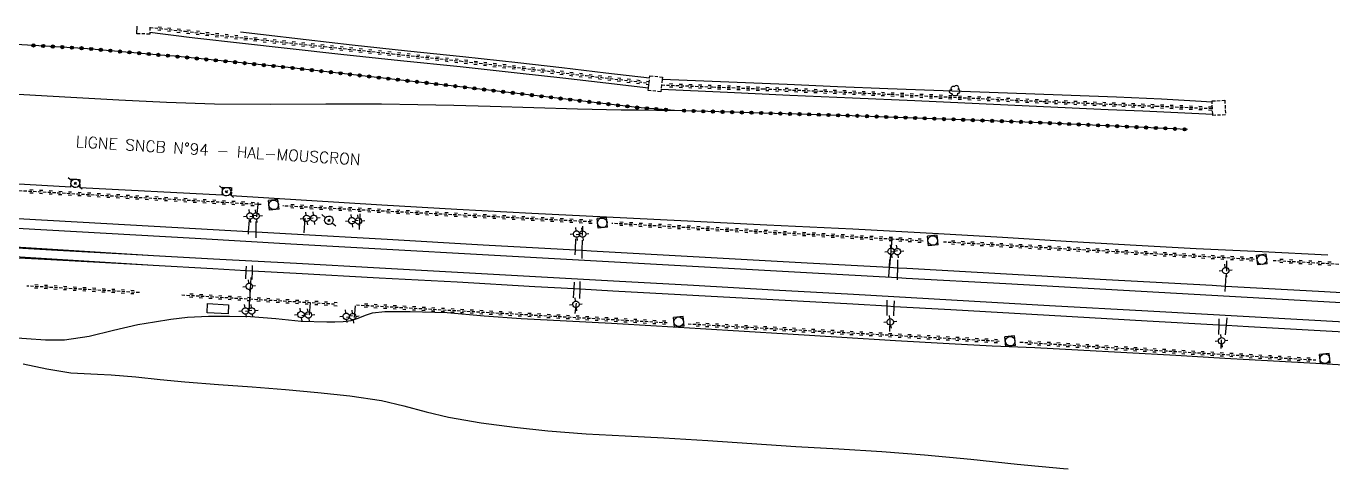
# Model space of a CAD drawing. Header units: millimetres. Extents: x 85000 to 86000, y 139000 to 140001.
# Drawn here: x 85597.1 to 85800.5, y 139000 to 139069 of the extents above; entities that cross this region are included whole.
import ezdxf

# ---------------------------------------------------------------- set-up
doc = ezdxf.new("R2010")
doc.units = ezdxf.units.MM
doc.linetypes.add('DASHED', pattern=[0.75, 0.5, -0.25])
doc.layers.get('0').update_dxf_attribs({"linetype": 'CONTINUOUS'})
for name, color, linetype in [('W0112', 1, 'DASHED'), ('W0211', 2, 'CONTINUOUS'), ('W0214', 2, 'CONTINUOUS'), ('W0220', 5, 'DASHED'), ('W0300', 7, 'CONTINUOUS'), ('W0322', 7, 'CONTINUOUS'), ('W0323', 7, 'CONTINUOUS'), ('W0420', 7, 'CONTINUOUS'), ('W0439', 7, 'CONTINUOUS'), ('W0473', 7, 'CONTINUOUS'), ('W0610', 7, 'CONTINUOUS'), ('W0611', 7, 'CONTINUOUS'), ('W0700', 7, 'CONTINUOUS'), ('W0989', 7, 'CONTINUOUS')]:
    doc.layers.add(name, color=color, linetype=linetype)
doc.styles.get("Standard").update_dxf_attribs({"font": 'romans.shx', "width": 0.85})

# ---------------------------------------------------------------- blocks, each defined once
blk = doc.blocks.new('croix')
for p, q in [((-3, 0), (3, 0)), ((0, -3), (0, 3))]:
    blk.add_line(p, q)
blk = doc.blocks.new('T818')
at = {"color": 16, "linetype": 'Continuous', "xscale": 0.0001666666666666667, "yscale": 0.0001666666666666667}
blk.add_blockref('croix', (0, 0), dxfattribs=at)
blk = doc.blocks.new('T420')
for p, q in [((0.75, 0.75), (-0.75, 0.75)), ((-0.75, 0.75), (-0.75, -0.75)), ((0.75, 0.75), (0.75, -0.75)), ((0.75, -0.75), (-0.75, -0.75))]:
    blk.add_line(p, q)
blk.add_ellipse((0, 0), major_axis=(-0.53, 0.53), ratio=1, start_param=3.926991, end_param=10.210176)
blk = doc.blocks.new('T610')
for p, q in [((-0.500001, 0), (-1.000002, 0)), ((0, 0.500001), (0, 1.000002)), ((0.500001, 0), (1.000002, 0)), ((0, -0.500001), (0, -1.000002))]:
    blk.add_line(p, q)
blk.add_ellipse((0, 0), major_axis=(-0.353554, 0.353554), ratio=1, start_param=3.926990817, end_param=10.2101761242)
blk = doc.blocks.new('T473')
for p, q in [((-0.166667, 0.166667), (0.166667, -0.166667)), ((-0.166667, -0.166667), (0.166667, 0.166667)), ((0.500001, 0.500001), (1.000002, 1.000002)), ((-1.000002, -1.000002), (-0.500001, -0.500001))]:
    blk.add_line(p, q)
blk.add_ellipse((0, 0), major_axis=(0.471405, 0.471405), ratio=1, start_param=5.4977871438, end_param=11.780972451)
blk = doc.blocks.new('T300')
for p, q in [((-0.8, 0.51), (-0.86, 0.34)), ((-0.86, 0.34), (-0.86, 0.17)), ((-0.86, 0.17), (-0.74, 0.06)), ((-0.69, 0.63), (-0.8, 0.51)), ((-0.8, -0.06), (-0.74, 0.06)), ((-0.74, 0.06), (-0.69, 0.11)), ((-0.57, 0.69), (-0.69, 0.63)), ((-0.46, 0.69), (-0.57, 0.69)), ((-0.29, 0.63), (-0.46, 0.69)), ((-0.29, 0.63), (-0.17, 0.74)), ((-0.23, 0.57), (-0.29, 0.63)), ((-0.17, 0.74), (-0.06, 0.8)), ((-0.06, 0.8), (0.06, 0.8)), ((0.06, 0.8), (0.23, 0.74)), ((0.23, 0.74), (0.34, 0.63)), ((0.34, 0.63), (0.4, 0.51)), ((0.46, 0.46), (0.34, 0.46)), ((0.4, 0.51), (0.4, 0.46)), ((0.57, 0.4), (0.46, 0.46)), ((0.57, 0.4), (0.69, 0.29)), ((0.69, 0.29), (0.74, 0.17)), ((0.74, 0.06), (0.69, -0.17)), ((0.74, 0.17), (0.74, 0.06)), ((-0.8, -0.17), (-0.8, -0.06)), ((-0.8, -0.23), (-0.8, -0.17)), ((-0.74, -0.34), (-0.8, -0.23)), ((-0.69, -0.4), (-0.74, -0.34)), ((-0.51, -0.46), (-0.69, -0.4)), ((-0.4, -0.46), (-0.51, -0.46)), ((-0.4, -0.46), (-0.34, -0.46)), ((-0.34, -0.46), (-0.34, -0.4)), ((-0.34, -0.51), (-0.34, -0.46)), ((-0.29, -0.63), (-0.34, -0.51)), ((-0.17, -0.74), (-0.29, -0.63)), ((-0.06, -0.8), (-0.17, -0.74)), ((0.06, -0.8), (-0.06, -0.8)), ((0.17, -0.74), (0.06, -0.8)), ((0.23, -0.69), (0.17, -0.74)), ((0.29, -0.46), (0.23, -0.46)), ((0.29, -0.63), (0.23, -0.69)), ((0.46, -0.4), (0.29, -0.46)), ((0.34, -0.51), (0.29, -0.63)), ((0.34, -0.51), (0.34, -0.46)), ((0.57, -0.34), (0.46, -0.4)), ((0.63, -0.29), (0.57, -0.34)), ((0.69, -0.17), (0.63, -0.29))]:
    blk.add_line(p, q)
blk = doc.blocks.new('t220o')
at = {"color": 0, "linetype": 'Continuous'}
for p, q in [((-0.25, 0.25), (0.25, 0.25)), ((-0.25, -0.25), (0.25, -0.25))]:
    blk.add_line(p, q, dxfattribs=at)
blk = doc.blocks.new('t323o')
at = {"color": 0, "linetype": 'Continuous'}
for radius in [0.25, 0.15]:
    blk.add_circle((0, 0), radius, dxfattribs=at)
blk = doc.blocks.new('t322o')
at = {"color": 0, "linetype": 'Continuous'}
for radius in [0.25, 0.15]:
    blk.add_circle((0, 0), radius, dxfattribs=at)

msp = doc.modelspace()

# ---------------------------------------------------------------- linework, layer by layer
at = {"layer": 'W0112'}
for points in [[(85616.32, 139067.73), (85614.57, 139067.79), (85614.32, 139067.79), (85614.33, 139068.16), (85614.35, 139068.6), (85614.36, 139068.92), (85614.36, 139068.95)], [(85616.36, 139068.84), (85616.36, 139068.79), (85616.33, 139068.02), (85616.32, 139067.73)], [(85604.03, 139043.89), (85604.15, 139045.17), (85605.46, 139045.1), (85605.43, 139043.77)], [(85627.6, 139042.67), (85627.71, 139043.87), (85629.06, 139043.84), (85629.02, 139042.52)]]:
    msp.add_lwpolyline(points, dxfattribs=at)
for points in [[(85695.89, 139058.76), (85693.95, 139058.97), (85693.99, 139059.35), (85694.08, 139060.11), (85694.16, 139060.86), (85694.2, 139061.25), (85696.14, 139061.03), (85696.1, 139060.65), (85696.01, 139059.82), (85695.93, 139059.15)], [(85781.84, 139055.07), (85781.83, 139055.28), (85781.79, 139056.15), (85781.75, 139057.14), (85781.74, 139057.33), (85783.72, 139057.42), (85783.81, 139055.15)]]:
    msp.add_lwpolyline(points, close=True, dxfattribs=at)
at = {"layer": 'W0211'}
for points in [[(85616.33, 139068.02), (85618.37, 139067.78), (85620.41, 139067.53), (85622.45, 139067.28), (85623.83, 139067.12), (85630.32, 139066.37), (85638.19, 139065.49), (85646.07, 139064.63), (85655.37, 139063.64), (85664.68, 139062.67), (85673.98, 139061.67), (85680.65, 139060.91), (85687.32, 139060.13), (85693.99, 139059.35)], [(85694.16, 139060.86), (85687.32, 139061.66), (85680.49, 139062.46), (85673.66, 139063.25), (85665.05, 139064.18), (85656.45, 139065.1), (85647.84, 139066.03), (85640.7, 139066.86), (85633.56, 139067.7), (85630.43, 139068.05)], [(85781.75, 139057.14), (85779.13, 139057.29), (85776.51, 139057.44), (85773.88, 139057.58), (85766.83, 139057.9), (85759.78, 139058.18), (85752.73, 139058.45), (85745.56, 139058.71), (85738.39, 139058.96), (85731.22, 139059.22), (85723.4, 139059.54), (85715.59, 139059.88), (85707.77, 139060.21), (85703.88, 139060.36), (85699.99, 139060.5), (85696.1, 139060.65)], [(85698.01, 139055.84), (85695.26, 139055.86), (85692.5, 139055.88), (85689.74, 139055.91), (85682.94, 139056.06), (85676.13, 139056.26), (85669.32, 139056.46), (85663.69, 139056.6), (85658.06, 139056.72), (85652.42, 139056.82), (85643.74, 139056.82), (85635.06, 139056.75), (85626.39, 139056.82), (85618.94, 139057.09), (85611.5, 139057.47), (85604.05, 139057.88), (85593.98, 139058.45)], [(85695.93, 139059.15), (85699.39, 139058.99), (85702.84, 139058.83), (85706.29, 139058.68), (85716.01, 139058.24), (85725.72, 139057.82), (85735.44, 139057.39), (85745.47, 139056.93), (85755.5, 139056.47), (85765.54, 139056.01), (85770.97, 139055.77), (85776.4, 139055.53), (85781.83, 139055.28)], [(85596.59, 139016.36), (85600.3, 139015.57), (85604.03, 139014.99), (85606.11, 139014.84), (85608.2, 139014.75), (85610.29, 139014.64), (85614.13, 139014.32), (85617.96, 139013.93), (85621.79, 139013.56), (85627.02, 139013.16), (85632.25, 139012.79), (85637.48, 139012.36), (85642.48, 139011.9), (85647.47, 139011.39), (85652.42, 139010.63), (85655.89, 139009.83), (85659.35, 139008.9), (85662.82, 139008.08), (85667.95, 139007.18), (85673.12, 139006.49), (85678.3, 139005.93), (85684.3, 139005.46), (85690.33, 139005.16), (85696.35, 139004.85), (85703.21, 139004.41), (85710.07, 139003.95), (85716.92, 139003.5), (85723.6, 139003.1), (85730.29, 139002.69), (85736.96, 139002.21), (85744.18, 139001.53), (85751.4, 139000.76), (85758.61, 139000.05), (85759.35, 139000)]]:
    msp.add_lwpolyline(points, dxfattribs=at)
at = {"layer": 'W0214'}
for points in [[(85604.03, 139043.89), (85581.41, 139045.2)], [(85627.6, 139042.67), (85605.43, 139043.77)], [(85799.78, 139033.28), (85789.51, 139033.79), (85779.24, 139034.3), (85768.98, 139034.84), (85759.03, 139035.42), (85749.09, 139036.04), (85739.15, 139036.63), (85725.78, 139037.33), (85712.41, 139037.98), (85699.04, 139038.64), (85687.42, 139039.23), (85675.79, 139039.81), (85664.16, 139040.43), (85652.45, 139041.1), (85640.74, 139041.81), (85629.02, 139042.52)], [(85594.16, 139020.51), (85597.14, 139020.3), (85600.11, 139020.1), (85603.07, 139020.11), (85606.89, 139020.68), (85610.68, 139021.62), (85614.49, 139022.47), (85617.04, 139022.92), (85619.61, 139023.33), (85622.18, 139023.64), (85625.45, 139023.81), (85628.73, 139023.81), (85632.01, 139023.73), (85635.97, 139023.44), (85639.92, 139023.03), (85643.88, 139022.89), (85645.15, 139022.92), (85646.43, 139022.97), (85647.68, 139023.13), (85648.8, 139023.48), (85649.9, 139023.93), (85651.02, 139024.29), (85652.94, 139024.53), (85654.9, 139024.54), (85656.86, 139024.51), (85662.63, 139024.34), (85668.4, 139023.87), (85674.17, 139023.42), (85681.2, 139023.04), (85688.22, 139022.68), (85695.24, 139022.3), (85702.06, 139021.88), (85708.87, 139021.45), (85715.69, 139021.02), (85724.06, 139020.5), (85732.44, 139019.99), (85740.81, 139019.51), (85747.48, 139019.19), (85754.15, 139018.89), (85760.82, 139018.56), (85768.46, 139018.15), (85776.1, 139017.71), (85783.74, 139017.27), (85791.29, 139016.84), (85798.84, 139016.4), (85806.39, 139015.96)]]:
    msp.add_lwpolyline(points, dxfattribs=at)
at = {"layer": 'W0220'}
for points in [[(85616.36, 139068.79), (85621.87, 139068.17), (85624.35, 139067.88), (85627.37, 139067.54), (85632.88, 139066.93), (85643.46, 139065.8), (85654.05, 139064.69), (85664.63, 139063.55), (85674.45, 139062.43), (85684.26, 139061.27), (85694.08, 139060.11)], [(85696.01, 139059.82), (85703.97, 139059.51), (85711.93, 139059.21), (85719.88, 139058.89), (85731.72, 139058.36), (85743.55, 139057.8), (85755.39, 139057.26), (85764.19, 139056.89), (85772.99, 139056.52), (85781.79, 139056.15)], [(85633.68, 139041.17), (85633.13, 139041.2), (85585.93, 139043.89)], [(85685.06, 139038.48), (85637.04, 139040.97)], [(85736.73, 139035.5), (85731.87, 139035.78), (85688.27, 139038.25)], [(85788.29, 139032.62), (85739.92, 139035.33)], [(85830.67, 139030.22), (85791.02, 139032.45)], [(85614.71, 139027.46), (85597.16, 139028.49)], [(85621.3, 139027.11), (85631.88, 139026.48), (85645.32, 139025.69)], [(85648.49, 139025.55), (85697.07, 139022.78)], [(85700.15, 139022.6), (85748.74, 139019.9)], [(85751.81, 139019.76), (85775.74, 139018.31), (85797.87, 139016.98)]]:
    msp.add_lwpolyline(points, dxfattribs=at)
at = {"layer": 'W0322'}
msp.add_lwpolyline([(85777.92, 139052.89), (85754, 139053.98), (85725.7, 139055.03), (85698.01, 139055.84)], dxfattribs=at)
at = {"layer": 'W0323'}
msp.add_lwpolyline([(85698.01, 139055.84), (85692.21, 139056.3), (85663.74, 139059.65), (85637.85, 139062.54), (85620.18, 139064.28), (85617.94, 139064.48), (85617.43, 139064.52), (85606.03, 139065.52), (85585.93, 139066.69), (85565.73, 139067.83), (85545.81, 139068.98)], dxfattribs=at)
at = {"layer": 'W0439'}
msp.add_lwpolyline([(85628.53, 139024.15), (85625.25, 139024.33), (85625.32, 139025.76), (85628.61, 139025.58), (85628.53, 139024.15)], close=True, dxfattribs=at)
at = {"layer": 'W0611'}
for points in [[(85633.16, 139041.5), (85633.13, 139041.2), (85632.95, 139039.27)], [(85649.03, 139039.73), (85648.92, 139037.27)], [(85631.68, 139036.56), (85631.72, 139036.98), (85631.85, 139038.73)], [(85632.87, 139036.01), (85632.88, 139036.92), (85632.89, 139038.56)], [(85640.36, 139036.78), (85640.5, 139039.05)], [(85683.68, 139036.38), (85683.77, 139037.83)], [(85682.57, 139033.33), (85682.61, 139034.12), (85682.69, 139035.84)], [(85683.63, 139032.77), (85683.67, 139034.06), (85683.72, 139035.63)], [(85731.89, 139036.09), (85731.87, 139035.78), (85731.51, 139031.53)], [(85631.32, 139031.57), (85631.29, 139030.93), (85631.23, 139029.61)], [(85632.29, 139031.67), (85632.27, 139030.88), (85632.22, 139029.49)], [(85731.5, 139032.63), (85731.44, 139031.41), (85731.37, 139029.93)], [(85732.75, 139029.44), (85732.76, 139029.8), (85732.78, 139031.33), (85732.8, 139032.56)], [(85783.99, 139032.39), (85783.96, 139030.78)], [(85632.05, 139029.8), (85631.91, 139027.01), (85631.88, 139026.48), (85631.77, 139024.69)], [(85682.31, 139026.67), (85682.41, 139028.1), (85682.48, 139029.11)], [(85683.29, 139026.54), (85683.32, 139028.05), (85683.35, 139029.2)], [(85783.78, 139027.65), (85783.83, 139028.49), (85783.92, 139030.14)], [(85641.3, 139025.87), (85641.17, 139024.01)], [(85648.31, 139025.42), (85648.14, 139023.57)], [(85682.56, 139024.22), (85682.77, 139025.82)], [(85731.15, 139023.88), (85731.14, 139025.38), (85731.14, 139026.29)], [(85732.18, 139023.87), (85732.24, 139025.32), (85732.27, 139026.17)], [(85731.57, 139021.41), (85731.63, 139023.19)], [(85782.78, 139023.38), (85782.77, 139022.46), (85782.74, 139020.92)], [(85783.8, 139020.91), (85783.96, 139022.4), (85784.09, 139023.52)], [(85783.17, 139020.1), (85783.12, 139018.76)]]:
    msp.add_lwpolyline(points, dxfattribs=at)
at = {"layer": 'W0700'}
for points in [[(85550.55, 139039.98), (85557.31, 139039.61), (85560.98, 139039.41), (85571.4, 139038.83), (85581.83, 139038.25), (85592.12, 139037.68), (85595.68, 139037.48), (85609.53, 139036.7), (85623.38, 139035.92), (85638.3, 139035.08), (85653.22, 139034.24), (85668.15, 139033.4), (85684.95, 139032.46), (85701.76, 139031.52), (85718.57, 139030.59), (85732.76, 139029.8), (85734.11, 139029.73), (85749.64, 139028.86), (85765.18, 139028), (85781.69, 139027.08), (85798.19, 139026.15), (85814.7, 139025.22)], [(85549.54, 139037.77), (85557.09, 139037.22), (85557.18, 139037.21), (85564.64, 139036.66), (85572.19, 139036.12), (85587.09, 139035.13), (85591.99, 139034.82), (85601.99, 139034.19), (85616.9, 139033.26)], [(85595.76, 139039.01), (85609.62, 139038.23), (85623.47, 139037.45), (85631.72, 139036.98), (85632.88, 139036.92), (85638.39, 139036.61), (85653.31, 139035.77), (85668.23, 139034.93), (85682.61, 139034.12), (85683.67, 139034.06), (85685.04, 139033.99), (85701.85, 139033.05), (85718.66, 139032.11), (85731.44, 139031.41), (85732.78, 139031.33), (85734.19, 139031.25), (85749.73, 139030.39), (85765.26, 139029.53), (85781.77, 139028.61), (85783.83, 139028.49), (85798.28, 139027.68), (85814.78, 139026.75)], [(85549.43, 139036.25), (85556.98, 139035.69), (85557.11, 139035.68), (85564.53, 139035.14), (85572.08, 139034.59), (85586.99, 139033.6), (85591.92, 139033.29), (85601.9, 139032.67), (85616.83, 139031.73)], [(85549.94, 139036.99), (85557.15, 139036.59), (85558.77, 139036.5), (85567.61, 139036), (85576.44, 139035.5), (85588.73, 139034.82), (85591.98, 139034.64), (85601.01, 139034.14), (85613.3, 139033.46), (85616.9, 139033.26), (85626.24, 139032.74), (85639.18, 139032.03), (85652.12, 139031.32), (85664.25, 139030.64), (85676.39, 139029.96), (85688.52, 139029.29), (85700.97, 139028.6), (85713.43, 139027.91), (85725.89, 139027.21), (85741.16, 139026.35), (85756.43, 139025.48), (85771.71, 139024.62), (85787.51, 139023.73), (85803.31, 139022.85)], [(85591.91, 139033.11), (85600.93, 139032.61), (85613.22, 139031.93), (85616.83, 139031.73), (85626.16, 139031.22), (85631.29, 139030.93), (85632.27, 139030.88), (85639.1, 139030.51), (85652.04, 139029.79), (85664.17, 139029.12), (85676.3, 139028.44), (85682.41, 139028.1), (85683.32, 139028.05), (85688.43, 139027.76), (85700.89, 139027.07), (85713.35, 139026.38), (85725.8, 139025.69), (85731.14, 139025.38), (85732.24, 139025.32), (85741.07, 139024.82), (85756.35, 139023.95), (85771.62, 139023.09), (85782.77, 139022.46), (85783.96, 139022.4), (85787.42, 139022.2), (85803.22, 139021.32)]]:
    msp.add_lwpolyline(points, dxfattribs=at)

# ---------------------------------------------------------------- block references
at = {"layer": 'W0220'}
for p, rotation in [((85617.85, 139068.62), 353.5582342637745), ((85619.34, 139068.45), 353.5582342637745), ((85620.83, 139068.28), 353.5582342637745), ((85622.32, 139068.11), 353.5613316241439), ((85623.81, 139067.95), 353.5613316241439), ((85625.3, 139067.78), 353.5556796624106), ((85626.79, 139067.61), 353.5556796624106), ((85628.28, 139067.44), 353.6415481066645), ((85629.77, 139067.28), 353.6415481066645), ((85631.26, 139067.11), 353.6415481066645), ((85632.75, 139066.94), 353.6415481066645), ((85634.24, 139066.78), 353.8929100230729), ((85635.74, 139066.62), 353.8929100230729), ((85637.23, 139066.46), 353.8929100230729), ((85638.72, 139066.3), 353.8929100230729), ((85640.21, 139066.15), 353.8929100230729), ((85641.7, 139065.99), 353.8929100230729), ((85643.19, 139065.83), 353.8929100230729), ((85644.68, 139065.67), 354.0445454356039), ((85646.18, 139065.51), 354.0445454356039), ((85647.67, 139065.36), 354.0445454356039), ((85649.16, 139065.2), 354.0445454356039), ((85650.65, 139065.05), 354.0445454356039), ((85652.14, 139064.89), 354.0445454356039), ((85653.64, 139064.74), 354.0445454356039), ((85655.13, 139064.58), 353.8387956601545), ((85656.62, 139064.42), 353.8387956601545), ((85658.11, 139064.25), 353.8387956601545), ((85659.6, 139064.09), 353.8387956601545), ((85661.09, 139063.93), 353.8387956601545), ((85662.58, 139063.77), 353.8387956601545), ((85664.08, 139063.61), 353.8387956601545), ((85665.57, 139063.44), 353.4696659662428), ((85667.06, 139063.27), 353.4696659662428), ((85668.55, 139063.1), 353.4696659662428), ((85670.04, 139062.93), 353.4696659662428), ((85671.53, 139062.76), 353.4696659662428), ((85673.02, 139062.59), 353.4696659662428), ((85674.51, 139062.42), 353.277632936693), ((85676, 139062.24), 353.277632936693), ((85677.49, 139062.07), 353.277632936693), ((85678.98, 139061.89), 353.277632936693), ((85680.47, 139061.72), 353.277632936693), ((85681.96, 139061.54), 353.277632936693), ((85683.45, 139061.37), 353.277632936693), ((85684.94, 139061.19), 353.2833900010864), ((85686.43, 139061.02), 353.2833900010864), ((85687.92, 139060.84), 353.2833900010864), ((85689.4, 139060.66), 353.2833900010864), ((85690.89, 139060.49), 353.2833900010864), ((85692.38, 139060.31), 353.2833900010864), ((85693.87, 139060.14), 353.2833900010864), ((85697.51, 139059.76), 357.8126078708818), ((85699.01, 139059.7), 357.8126078708818), ((85700.5, 139059.65), 357.8126078708818), ((85702, 139059.59), 357.8126078708818), ((85703.5, 139059.53), 357.8126078708818), ((85705, 139059.47), 357.8123332708638), ((85706.5, 139059.42), 357.8123332708638), ((85708, 139059.36), 357.8123332708638), ((85709.5, 139059.3), 357.8123332708638), ((85711, 139059.24), 357.8123332708638), ((85712.5, 139059.19), 357.704501950531), ((85713.99, 139059.13), 357.704501950531), ((85715.49, 139059.07), 357.704501950531), ((85716.99, 139059.01), 357.704501950531), ((85718.49, 139058.95), 357.704501950531), ((85719.99, 139058.89), 357.4507941899207), ((85721.49, 139058.82), 357.4507941899207), ((85722.99, 139058.75), 357.4507941899207), ((85724.49, 139058.69), 357.4507941899207), ((85725.98, 139058.62), 357.4507941899207), ((85727.48, 139058.55), 357.4507941899207), ((85728.98, 139058.48), 357.4507941899207), ((85730.48, 139058.42), 357.4507941899207), ((85731.98, 139058.35), 357.2909401887187), ((85733.48, 139058.28), 357.2909401887187), ((85734.97, 139058.21), 357.2909401887187), ((85736.47, 139058.14), 357.2909401887187), ((85737.97, 139058.07), 357.2909401887187), ((85739.47, 139058), 357.2909401887187), ((85740.97, 139057.93), 357.2909401887187), ((85742.47, 139057.85), 357.2909401887187), ((85743.96, 139057.78), 357.3781147946513), ((85745.46, 139057.72), 357.3781147946513), ((85746.96, 139057.65), 357.3781147946513), ((85748.46, 139057.58), 357.3781147946513), ((85749.96, 139057.51), 357.3781147946513), ((85751.46, 139057.44), 357.3781147946513), ((85752.96, 139057.37), 357.3781147946513), ((85754.45, 139057.3), 357.3781147946513), ((85755.95, 139057.24), 357.5536733888603), ((85757.45, 139057.17), 357.5536733888603), ((85758.95, 139057.11), 357.5536733888603), ((85760.45, 139057.04), 357.5536733888603), ((85761.95, 139056.98), 357.5536733888603), ((85763.45, 139056.92), 357.5536733888603), ((85764.94, 139056.85), 357.6121604709661), ((85766.44, 139056.79), 357.6121604709661), ((85767.94, 139056.73), 357.6121604709661), ((85769.44, 139056.67), 357.6121604709661), ((85770.94, 139056.6), 357.6121604709661), ((85772.44, 139056.54), 357.6121604709661), ((85773.94, 139056.48), 357.6186593451804), ((85775.43, 139056.42), 357.6186593451804), ((85776.93, 139056.35), 357.6186593451804), ((85778.43, 139056.29), 357.6186593451804), ((85779.93, 139056.23), 357.6186593451804), ((85781.43, 139056.17), 357.6186593451804), ((85597.91, 139043.21), 176.730376139336), ((85599.4, 139043.12), 176.730376139336), ((85600.9, 139043.04), 176.730376139336), ((85602.4, 139042.95), 176.730376139336), ((85603.9, 139042.87), 176.730376139336), ((85605.39, 139042.78), 176.730376139336), ((85606.89, 139042.7), 176.730376139336), ((85608.39, 139042.61), 176.730376139336), ((85609.89, 139042.52), 176.730376139336), ((85611.38, 139042.44), 176.730376139336), ((85612.88, 139042.35), 176.730376139336), ((85614.38, 139042.27), 176.730376139336), ((85615.88, 139042.18), 176.730376139336), ((85617.37, 139042.1), 176.730376139336), ((85618.87, 139042.01), 176.730376139336), ((85620.37, 139041.93), 176.730376139336), ((85621.87, 139041.84), 176.730376139336), ((85623.36, 139041.75), 176.730376139336), ((85624.86, 139041.67), 176.730376139336), ((85626.36, 139041.58), 176.730376139336), ((85627.86, 139041.5), 176.730376139336), ((85629.35, 139041.41), 176.730376139336), ((85630.85, 139041.33), 176.730376139336), ((85632.35, 139041.24), 176.730376139336), ((85638.53, 139040.9), 177.0281697163761), ((85640.03, 139040.82), 177.0281697163761), ((85641.53, 139040.74), 177.0281697163761), ((85643.03, 139040.66), 177.0281697163761), ((85644.52, 139040.58), 177.0281697163761), ((85646.02, 139040.51), 177.0281697163761), ((85647.52, 139040.43), 177.0281697163761), ((85649.02, 139040.35), 177.0281697163761), ((85650.52, 139040.27), 177.0281697163761), ((85652.01, 139040.2), 177.0281697163761), ((85653.51, 139040.12), 177.0281697163761), ((85655.01, 139040.04), 177.0281697163761), ((85656.51, 139039.96), 177.0281697163761), ((85658.01, 139039.88), 177.0281697163761), ((85659.5, 139039.81), 177.0281697163761), ((85661, 139039.73), 177.0281697163761), ((85662.5, 139039.65), 177.0281697163761), ((85664, 139039.57), 177.0281697163761), ((85665.5, 139039.5), 177.0281697163761), ((85666.99, 139039.42), 177.0281697163761), ((85668.49, 139039.34), 177.0281697163761), ((85669.99, 139039.26), 177.0281697163761), ((85671.49, 139039.18), 177.0281697163761), ((85672.99, 139039.11), 177.0281697163761), ((85674.48, 139039.03), 177.0281697163761), ((85675.98, 139038.95), 177.0281697163761), ((85677.48, 139038.87), 177.0281697163761), ((85678.98, 139038.8), 177.0281697163761), ((85680.48, 139038.72), 177.0281697163761), ((85681.97, 139038.64), 177.0281697163761), ((85683.47, 139038.56), 177.0281697163761), ((85684.97, 139038.48), 177.0281697163761), ((85689.77, 139038.16), 176.7561968380724), ((85691.26, 139038.08), 176.7561968380724), ((85692.76, 139037.99), 176.7561968380724), ((85694.26, 139037.91), 176.7561968380724), ((85695.76, 139037.82), 176.7561968380724), ((85697.25, 139037.74), 176.7561968380724), ((85698.75, 139037.65), 176.7561968380724), ((85700.25, 139037.57), 176.7561968380724), ((85701.75, 139037.49), 176.7561968380724), ((85703.24, 139037.4), 176.7561968380724), ((85704.74, 139037.32), 176.7561968380724), ((85706.24, 139037.23), 176.7561968380724), ((85707.74, 139037.15), 176.7561968380724), ((85709.23, 139037.06), 176.7561968380724), ((85710.73, 139036.98), 176.7561968380724), ((85712.23, 139036.89), 176.7561968380724), ((85713.73, 139036.81), 176.7561968380724), ((85715.22, 139036.72), 176.7561968380724), ((85716.72, 139036.64), 176.7561968380724), ((85718.22, 139036.55), 176.7561968380724), ((85719.72, 139036.47), 176.7561968380724), ((85721.22, 139036.38), 176.7561968380724), ((85722.71, 139036.3), 176.7561968380724), ((85724.21, 139036.21), 176.7561968380724), ((85725.71, 139036.13), 176.7561968380724), ((85727.21, 139036.04), 176.7561968380724), ((85728.7, 139035.96), 176.7561968380724), ((85730.2, 139035.87), 176.7561968380724), ((85731.7, 139035.79), 176.7561968380724), ((85733.2, 139035.7), 176.7607432521426), ((85734.69, 139035.62), 176.7607432521426), ((85736.19, 139035.53), 176.7607432521426), ((85741.41, 139035.24), 176.7956342660052), ((85742.91, 139035.16), 176.7956342660052), ((85744.41, 139035.07), 176.7956342660052), ((85745.91, 139034.99), 176.7956342660052), ((85747.4, 139034.91), 176.7956342660052), ((85748.9, 139034.82), 176.7956342660052), ((85750.4, 139034.74), 176.7956342660052), ((85751.9, 139034.66), 176.7956342660052), ((85753.39, 139034.57), 176.7956342660052), ((85754.89, 139034.49), 176.7956342660052), ((85756.39, 139034.4), 176.7956342660052), ((85757.89, 139034.32), 176.7956342660052), ((85759.39, 139034.24), 176.7956342660052), ((85760.88, 139034.15), 176.7956342660052), ((85762.38, 139034.07), 176.7956342660052), ((85763.88, 139033.98), 176.7956342660052), ((85765.38, 139033.9), 176.7956342660052), ((85766.87, 139033.82), 176.7956342660052), ((85768.37, 139033.73), 176.7956342660052), ((85769.87, 139033.65), 176.7956342660052), ((85771.37, 139033.57), 176.7956342660052), ((85772.86, 139033.48), 176.7956342660052), ((85774.36, 139033.4), 176.7956342660052), ((85775.86, 139033.31), 176.7956342660052), ((85777.36, 139033.23), 176.7956342660052), ((85778.86, 139033.15), 176.7956342660052), ((85780.35, 139033.06), 176.7956342660052), ((85781.85, 139032.98), 176.7956342660052), ((85783.35, 139032.89), 176.7956342660052), ((85784.85, 139032.81), 176.7956342660052), ((85786.34, 139032.73), 176.7956342660052), ((85787.84, 139032.64), 176.7956342660052), ((85792.52, 139032.37), 176.7697567130558), ((85794.02, 139032.29), 176.7697567130558), ((85795.51, 139032.2), 176.7697567130558), ((85797.01, 139032.12), 176.7697567130558), ((85798.51, 139032.03), 176.7697567130558), ((85800.01, 139031.95), 176.7697567130558), ((85598.66, 139028.4), 176.6180360410959), ((85600.16, 139028.32), 176.6180360410959), ((85601.66, 139028.23), 176.6180360410959), ((85603.15, 139028.14), 176.6180360410959), ((85604.65, 139028.05), 176.6180360410959), ((85606.15, 139027.96), 176.6180360410959), ((85607.64, 139027.87), 176.6180360410959), ((85609.14, 139027.79), 176.6180360410959), ((85610.64, 139027.7), 176.6180360410959), ((85612.14, 139027.61), 176.6180360410959), ((85613.63, 139027.52), 176.6180360410959), ((85622.8, 139027.02), 356.6122599809092), ((85624.3, 139026.93), 356.6122599809092), ((85625.79, 139026.84), 356.6122599809092), ((85627.29, 139026.75), 356.6122599809092), ((85628.79, 139026.67), 356.6122599809092), ((85630.29, 139026.58), 356.6122599809092), ((85631.78, 139026.49), 356.6122599809092), ((85633.28, 139026.4), 356.6075596159515), ((85634.78, 139026.31), 356.6075596159515), ((85636.28, 139026.22), 356.6075596159515), ((85637.77, 139026.13), 356.6075596159515), ((85639.27, 139026.04), 356.6075596159515), ((85640.77, 139025.96), 356.6075596159515), ((85642.27, 139025.87), 356.6075596159515), ((85643.76, 139025.78), 356.6075596159515), ((85645.26, 139025.69), 356.6075596159515), ((85649.99, 139025.47), 356.7344156136713), ((85651.49, 139025.38), 356.7344156136713), ((85652.98, 139025.3), 356.7344156136713), ((85654.48, 139025.21), 356.7344156136713), ((85655.98, 139025.12), 356.7344156136713), ((85657.48, 139025.04), 356.7344156136713), ((85658.97, 139024.95), 356.7344156136713), ((85660.47, 139024.87), 356.7344156136713), ((85661.97, 139024.78), 356.7344156136713), ((85663.47, 139024.7), 356.7344156136713), ((85664.96, 139024.61), 356.7344156136713), ((85666.46, 139024.53), 356.7344156136713), ((85667.96, 139024.44), 356.7344156136713), ((85669.46, 139024.36), 356.7344156136713), ((85670.95, 139024.27), 356.7344156136713), ((85672.45, 139024.18), 356.7344156136713), ((85673.95, 139024.1), 356.7344156136713), ((85675.45, 139024.01), 356.7344156136713), ((85676.94, 139023.93), 356.7344156136713), ((85678.44, 139023.84), 356.7344156136713), ((85679.94, 139023.76), 356.7344156136713), ((85681.44, 139023.67), 356.7344156136713), ((85682.93, 139023.59), 356.7344156136713), ((85684.43, 139023.5), 356.7344156136713), ((85685.93, 139023.42), 356.7344156136713), ((85687.43, 139023.33), 356.7344156136713), ((85688.92, 139023.24), 356.7344156136713), ((85690.42, 139023.16), 356.7344156136713), ((85691.92, 139023.07), 356.7344156136713), ((85693.42, 139022.99), 356.7344156136713), ((85694.91, 139022.9), 356.7344156136713), ((85696.41, 139022.82), 356.7344156136713), ((85701.65, 139022.52), 356.8170349875188), ((85703.14, 139022.44), 356.8170349875188), ((85704.64, 139022.35), 356.8170349875188), ((85706.14, 139022.27), 356.8170349875188), ((85707.64, 139022.19), 356.8170349875188), ((85709.14, 139022.1), 356.8170349875188), ((85710.63, 139022.02), 356.8170349875188), ((85712.13, 139021.94), 356.8170349875188), ((85713.63, 139021.85), 356.8170349875188), ((85715.13, 139021.77), 356.8170349875188), ((85716.62, 139021.69), 356.8170349875188), ((85718.12, 139021.6), 356.8170349875188), ((85719.62, 139021.52), 356.8170349875188), ((85721.12, 139021.44), 356.8170349875188), ((85722.61, 139021.35), 356.8170349875188), ((85724.11, 139021.27), 356.8170349875188), ((85725.61, 139021.19), 356.8170349875188), ((85727.11, 139021.1), 356.8170349875188), ((85728.61, 139021.02), 356.8170349875188), ((85730.1, 139020.94), 356.8170349875188), ((85731.6, 139020.85), 356.8170349875188), ((85733.1, 139020.77), 356.8170349875188), ((85734.6, 139020.69), 356.8170349875188), ((85736.09, 139020.6), 356.8170349875188), ((85737.59, 139020.52), 356.8170349875188), ((85739.09, 139020.44), 356.8170349875188), ((85740.59, 139020.35), 356.8170349875188), ((85742.08, 139020.27), 356.8170349875188), ((85743.58, 139020.19), 356.8170349875188), ((85745.08, 139020.1), 356.8170349875188), ((85746.58, 139020.02), 356.8170349875188), ((85748.07, 139019.94), 356.8170349875188), ((85753.31, 139019.67), 356.5178902493363), ((85754.81, 139019.58), 356.5178902493363), ((85756.3, 139019.49), 356.5178902493363), ((85757.8, 139019.4), 356.5178902493363), ((85759.3, 139019.31), 356.5178902493363), ((85760.8, 139019.22), 356.5178902493363), ((85762.29, 139019.12), 356.5178902493363), ((85763.79, 139019.03), 356.5178902493363), ((85765.29, 139018.94), 356.5178902493363), ((85766.78, 139018.85), 356.5178902493363), ((85768.28, 139018.76), 356.5178902493363), ((85769.78, 139018.67), 356.5178902493363), ((85771.28, 139018.58), 356.5178902493363), ((85772.77, 139018.49), 356.5178902493363), ((85774.27, 139018.4), 356.5178902493363), ((85775.77, 139018.3), 356.5845282631984), ((85777.27, 139018.21), 356.5845282631984), ((85778.76, 139018.13), 356.5845282631984), ((85780.26, 139018.04), 356.5845282631984), ((85781.76, 139017.95), 356.5845282631984), ((85783.25, 139017.86), 356.5845282631984), ((85784.75, 139017.77), 356.5845282631984), ((85786.25, 139017.68), 356.5845282631984), ((85787.75, 139017.59), 356.5845282631984), ((85789.24, 139017.5), 356.5845282631984), ((85790.74, 139017.41), 356.5845282631984), ((85792.24, 139017.32), 356.5845282631984), ((85793.74, 139017.23), 356.5845282631984), ((85795.23, 139017.14), 356.5845282631984), ((85796.73, 139017.05), 356.5845282631984)]:
    msp.add_blockref('t220o', p, dxfattribs=dict(at, rotation=rotation))
at = {"layer": 'W0300', "rotation": 276.2800217580792}
msp.add_blockref('T300', (85741.64, 139058.83), dxfattribs=at)
at = {"layer": 'W0322'}
for p, rotation in [((85699.51, 139055.8), 178.3220663718087), ((85701.01, 139055.75), 178.3220663718087), ((85702.51, 139055.71), 178.3220663718087), ((85704.01, 139055.67), 178.3220663718087), ((85705.51, 139055.62), 178.3220663718087), ((85707.01, 139055.58), 178.3220663718087), ((85708.51, 139055.53), 178.3220663718087), ((85710.01, 139055.49), 178.3220663718087), ((85711.51, 139055.45), 178.3220663718087), ((85713.01, 139055.4), 178.3220663718087), ((85714.51, 139055.36), 178.3220663718087), ((85716.01, 139055.31), 178.3220663718087), ((85717.5, 139055.27), 178.3220663718087), ((85719, 139055.23), 178.3220663718087), ((85720.5, 139055.18), 178.3220663718087), ((85722, 139055.14), 178.3220663718087), ((85723.5, 139055.09), 178.3220663718087), ((85725, 139055.05), 178.3220663718087), ((85726.5, 139055), 177.8812249470508), ((85728, 139054.94), 177.8812249470508), ((85729.5, 139054.89), 177.8812249470508), ((85731, 139054.83), 177.8812249470508), ((85732.5, 139054.78), 177.8812249470508), ((85734, 139054.72), 177.8812249470508), ((85735.49, 139054.67), 177.8812249470508), ((85736.99, 139054.61), 177.8812249470508), ((85738.49, 139054.56), 177.8812249470508), ((85739.99, 139054.5), 177.8812249470508), ((85741.49, 139054.45), 177.8812249470508), ((85742.99, 139054.39), 177.8812249470508), ((85744.49, 139054.33), 177.8812249470508), ((85745.99, 139054.28), 177.8812249470508), ((85747.49, 139054.22), 177.8812249470508), ((85748.99, 139054.17), 177.8812249470508), ((85750.48, 139054.11), 177.8812249470508), ((85751.98, 139054.06), 177.8812249470508), ((85753.48, 139054), 177.8812249470508), ((85754.98, 139053.94), 177.3790764475827), ((85756.48, 139053.87), 177.3790764475827), ((85757.98, 139053.8), 177.3790764475827), ((85759.48, 139053.73), 177.3790764475827), ((85760.97, 139053.66), 177.3790764475827), ((85762.47, 139053.6), 177.3790764475827), ((85763.97, 139053.53), 177.3790764475827), ((85765.47, 139053.46), 177.3790764475827), ((85766.97, 139053.39), 177.3790764475827), ((85768.47, 139053.32), 177.3790764475827), ((85769.97, 139053.25), 177.3790764475827), ((85771.46, 139053.18), 177.3790764475827), ((85772.96, 139053.11), 177.3790764475827), ((85774.46, 139053.05), 177.3790764475827), ((85775.96, 139052.98), 177.3790764475827), ((85777.46, 139052.91), 177.3790764475827)]:
    msp.add_blockref('t322o', p, dxfattribs=dict(at, rotation=rotation))
at = {"layer": 'W0323'}
for p, rotation in [((85598.22, 139065.97), 176.677649248608), ((85599.72, 139065.89), 176.677649248608), ((85601.22, 139065.8), 176.677649248608), ((85602.71, 139065.71), 176.677649248608), ((85604.21, 139065.62), 176.677649248608), ((85605.71, 139065.54), 176.677649248608), ((85607.2, 139065.42), 174.9855733842548), ((85608.7, 139065.29), 174.9855733842548), ((85610.19, 139065.15), 174.9855733842548), ((85611.69, 139065.02), 174.9855733842548), ((85613.18, 139064.89), 174.9855733842548), ((85614.67, 139064.76), 174.9855733842548), ((85616.17, 139064.63), 174.9855733842548), ((85617.66, 139064.5), 175.0302592726007), ((85619.16, 139064.37), 174.9851089423879), ((85620.65, 139064.23), 174.3880010070144), ((85622.14, 139064.09), 174.3880010070144), ((85623.64, 139063.94), 174.3880010070144), ((85625.13, 139063.79), 174.3880010070144), ((85626.62, 139063.65), 174.3880010070144), ((85628.11, 139063.5), 174.3880010070144), ((85629.61, 139063.35), 174.3880010070144), ((85631.1, 139063.21), 174.3880010070144), ((85632.59, 139063.06), 174.3880010070144), ((85634.09, 139062.91), 174.3880010070144), ((85635.58, 139062.77), 174.3880010070144), ((85637.07, 139062.62), 174.3880010070144), ((85638.56, 139062.46), 173.6258025216682), ((85640.05, 139062.3), 173.6258025216682), ((85641.55, 139062.13), 173.6258025216682), ((85643.04, 139061.96), 173.6258025216682), ((85644.53, 139061.8), 173.6258025216682), ((85646.02, 139061.63), 173.6258025216682), ((85647.51, 139061.46), 173.6258025216682), ((85649, 139061.3), 173.6258025216682), ((85650.49, 139061.13), 173.6258025216682), ((85651.98, 139060.96), 173.6258025216682), ((85653.47, 139060.8), 173.6258025216682), ((85654.96, 139060.63), 173.6258025216682), ((85656.45, 139060.46), 173.6258025216682), ((85657.94, 139060.3), 173.6258025216682), ((85659.43, 139060.13), 173.6258025216682), ((85660.92, 139059.96), 173.6258025216682), ((85662.42, 139059.8), 173.6258025216682), ((85663.91, 139059.63), 173.2926146882137), ((85665.4, 139059.45), 173.2926146882137), ((85666.89, 139059.28), 173.2926146882137), ((85668.38, 139059.1), 173.2926146882137), ((85669.86, 139058.93), 173.2926146882137), ((85671.35, 139058.75), 173.2926146882137), ((85672.84, 139058.58), 173.2926146882137), ((85674.33, 139058.4), 173.2926146882137), ((85675.82, 139058.23), 173.2926146882137), ((85677.31, 139058.05), 173.2926146882137), ((85678.8, 139057.88), 173.2926146882137), ((85680.29, 139057.7), 173.2926146882137), ((85681.78, 139057.53), 173.2926146882137), ((85683.27, 139057.35), 173.2926146882137), ((85684.76, 139057.18), 173.2926146882137), ((85686.25, 139057), 173.2926146882137), ((85687.74, 139056.83), 173.2926146882137), ((85689.23, 139056.65), 173.2926146882137), ((85690.72, 139056.48), 173.2926146882137), ((85692.21, 139056.3), 173.2926146882137), ((85693.71, 139056.18), 175.4645652236501), ((85695.2, 139056.06), 175.4645652236501), ((85696.7, 139055.95), 175.4645652236501)]:
    msp.add_blockref('t323o', p, dxfattribs=dict(at, rotation=rotation))
at = {"layer": 'W0420', "rotation": 276.2800217580792}
for p in [(85635.62, 139041.14), (85686.79, 139038.33), (85738.24, 139035.58), (85789.5, 139032.6), (85698.69, 139022.92), (85750.3, 139019.89), (85799.29, 139017.17)]:
    msp.add_blockref('T420', p, dxfattribs=at)
at = {"layer": 'W0473', "rotation": 276.2800217580792}
for p in [(85604.72, 139044.49), (85628.27, 139043.19), (85644.21, 139038.73)]:
    msp.add_blockref('T473', p, dxfattribs=at)
at = {"layer": 'W0610', "rotation": 276.2800217580792}
for p in [(85631.92, 139039.4), (85632.88, 139039.38), (85640.75, 139039.02), (85641.86, 139039.05), (85647.79, 139038.66), (85648.82, 139038.6), (85682.78, 139036.6), (85683.72, 139036.58), (85731.76, 139033.89), (85732.73, 139033.85), (85783.85, 139030.9), (85631.81, 139028.44), (85631.21, 139024.61), (85632.21, 139024.61), (85639.87, 139024.05), (85641.02, 139023.96), (85682.68, 139025.63), (85646.91, 139023.78), (85647.93, 139023.71), (85731.63, 139022.9), (85783.21, 139019.95)]:
    msp.add_blockref('T610', p, dxfattribs=at)
at = {"layer": 'W0611'}
for p, rotation in [((85633.16, 139041.5), 174.532893013312), ((85632.95, 139039.27), 174.6173824533451), ((85633.13, 139041.2), 174.6173824533451), ((85649.03, 139039.73), 177.2958547967439), ((85631.85, 139038.73), 355.633993245253), ((85632.89, 139038.56), 359.4756481383263), ((85640.5, 139039.05), 356.4974943615431), ((85648.92, 139037.27), 177.2958547967439), ((85683.77, 139037.83), 356.5020690941831), ((85631.68, 139036.56), 355.5807732650139), ((85631.72, 139036.98), 355.633993245253), ((85632.87, 139036.01), 359.4957597370591), ((85632.88, 139036.92), 359.4756481383263), ((85640.36, 139036.78), 356.4974943615431), ((85682.69, 139035.84), 357.1375947176775), ((85683.68, 139036.38), 356.5020690941831), ((85683.72, 139035.63), 358.1735850043804), ((85731.87, 139035.78), 175.2252009875845), ((85731.89, 139036.09), 175.2057622692067), ((85682.57, 139033.33), 357.105081309681), ((85682.61, 139034.12), 357.1375947176775), ((85683.67, 139034.06), 358.1735850043804), ((85631.32, 139031.57), 177.3120286846985), ((85632.29, 139031.67), 178.0301001325203), ((85683.63, 139032.77), 358.1880063084826), ((85731.44, 139031.41), 177.2460217365595), ((85731.5, 139032.63), 177.231295848709), ((85731.51, 139031.53), 175.2252009875845), ((85732.78, 139031.33), 359.112126687678), ((85732.8, 139032.56), 359.112126687678), ((85783.99, 139032.39), 179.1779680640543), ((85631.23, 139029.61), 177.3269867989808), ((85631.29, 139030.93), 177.3269867989808), ((85632.05, 139029.8), 176.9753276793736), ((85632.22, 139029.49), 178.0606037573536), ((85632.27, 139030.88), 178.0606037573536), ((85682.48, 139029.11), 356.0142922018237), ((85683.35, 139029.2), 358.5567105920505), ((85731.37, 139029.93), 177.2460217365595), ((85732.75, 139029.44), 359.1953369079847), ((85732.76, 139029.8), 359.1393182043723), ((85783.92, 139030.14), 356.8355932077704), ((85783.96, 139030.78), 179.1779680640543), ((85631.91, 139027.01), 176.7663921926629), ((85682.41, 139028.1), 356.0142922018237), ((85683.32, 139028.05), 358.5567105920505), ((85783.78, 139027.65), 356.8088771362753), ((85783.83, 139028.49), 356.8355932077704), ((85631.88, 139026.48), 176.7158761135614), ((85641.3, 139025.87), 175.8575945424577), ((85648.31, 139025.42), 174.8055678253573), ((85682.31, 139026.67), 355.9886299004515), ((85682.77, 139025.82), 352.4077051525864), ((85683.29, 139026.54), 358.5916830815917), ((85731.14, 139026.29), 0.1899238825270455), ((85731.14, 139025.38), 0.1899238825270455), ((85732.24, 139025.32), 357.6225370815314), ((85732.27, 139026.17), 357.6225370815314), ((85631.77, 139024.69), 176.7158761135614), ((85641.17, 139024.01), 175.8575945424577), ((85648.14, 139023.57), 174.8055678253573), ((85682.56, 139024.22), 352.4077051525864), ((85731.15, 139023.88), 0.2281183003657568), ((85731.63, 139023.19), 358.0715776232301), ((85732.18, 139023.87), 357.6304919040369), ((85782.78, 139023.38), 179.0649011125339), ((85784.09, 139023.52), 353.8053138284801), ((85731.57, 139021.41), 358.0715776232301), ((85782.74, 139020.92), 179.0711575658136), ((85782.77, 139022.46), 179.0711575658136), ((85783.8, 139020.91), 353.8123028195483), ((85783.96, 139022.4), 353.8053138284801), ((85783.17, 139020.1), 177.7908659266514), ((85783.12, 139018.76), 177.7908659266514)]:
    msp.add_blockref('T818', p, dxfattribs=dict(at, rotation=rotation))

# ---------------------------------------------------------------- texts
at = {"layer": 'W0989'}
msp.add_text('LIGNE SNCB N°94 - HAL-MOUSCRON', height=1.75, rotation=356.338, dxfattribs=at).set_placement((85604.75, 139050.14))

doc.saveas('drawing.dxf')
